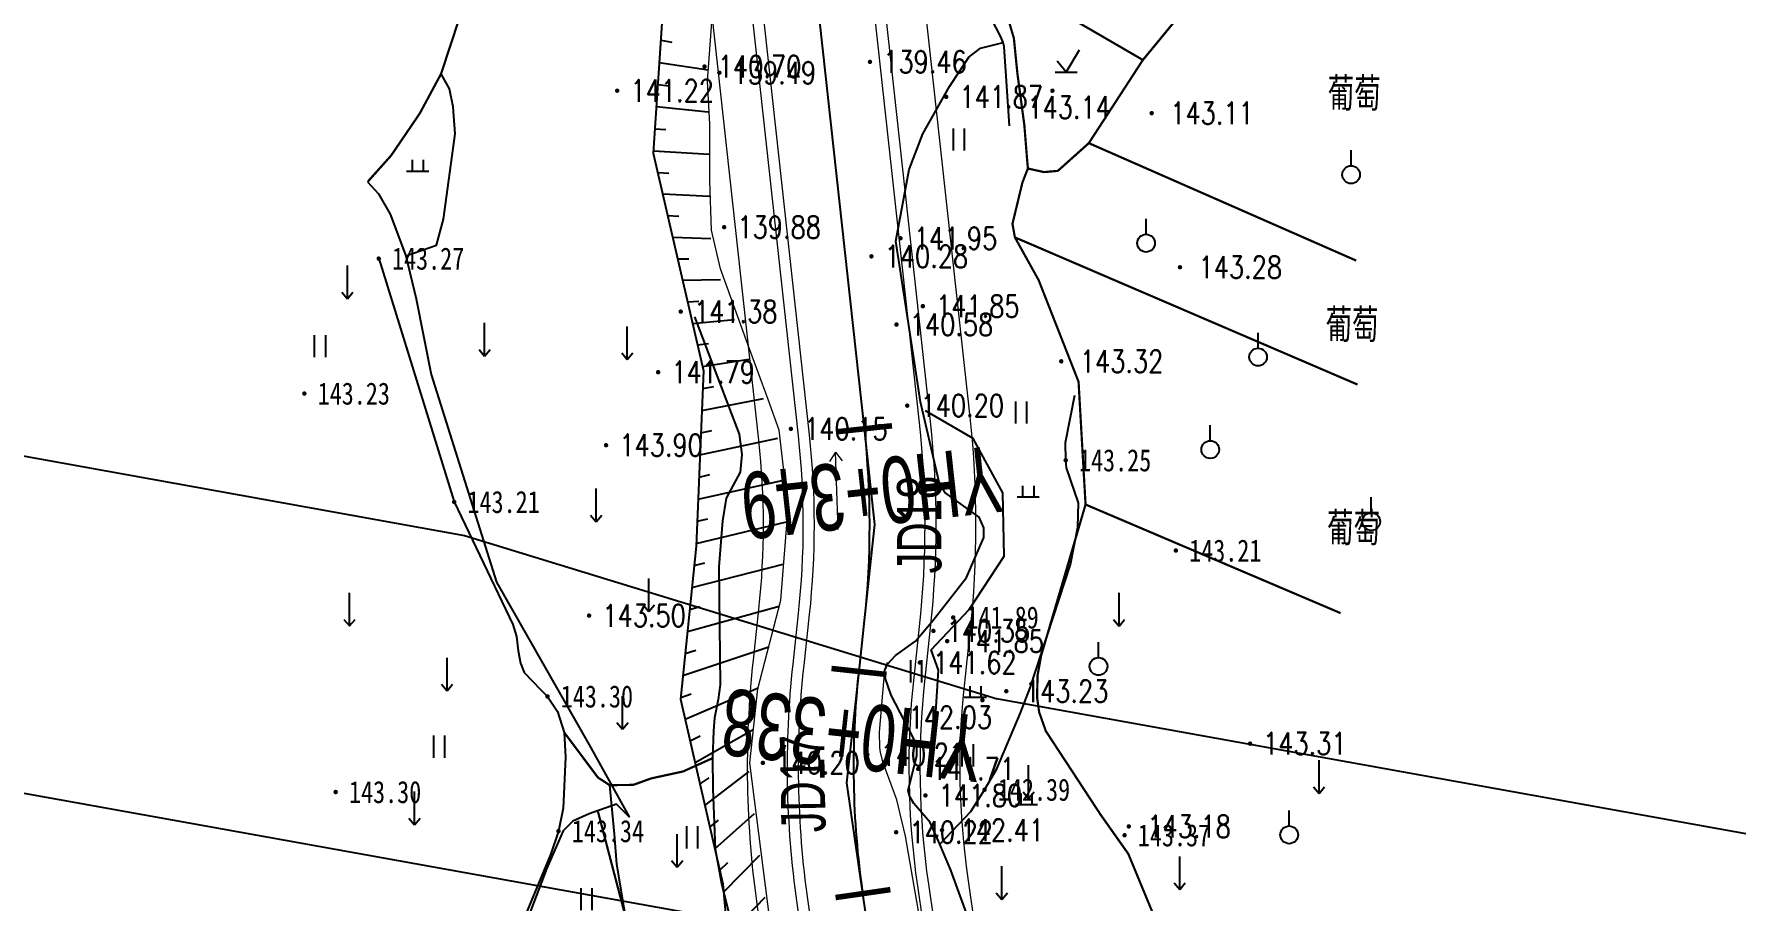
# Model space of a CAD drawing. Extents: x 529262 to 576451, y 2694391 to 2717535.
# Drawn here: x 562798.4 to 562875.3, y 2709415.8 to 2709454.9 of the extents above; entities that cross this region are included whole.
import ezdxf
from ezdxf.enums import TextEntityAlignment as Align
from ezdxf.xclip import XClip

# ---------------------------------------------------------------- set-up
doc = ezdxf.new("R2010")
doc.units = 0
doc.header["$XCLIPFRAME"] = 0
doc.linetypes.add('DASHED', pattern=[19.049999999999997, 12.7, -6.35])
for name, color, linetype in [('DMTZ', 8, 'Continuous'), ('GCD', 8, 'Continuous'), ('PP-COM', 7, 'Continuous'), ('RD-中线', 40, 'Continuous'), ('RD-红线', 7, 'Continuous'), ('ZBTZ', 8, 'Continuous'), ('ZJ', 7, 'Continuous'), ('交点标注', 3, 'Continuous'), ('桩号标注_YH', 2, 'Continuous'), ('道路中线_04护管挡墙', 7, 'Continuous')]:
    doc.layers.add(name, color=color, linetype=linetype)
doc.layers.add('SXSS', color=5, linetype='Continuous', lineweight=0)
doc.styles.add('EICAD', font='fsdb_e.shx', dxfattribs={"width": 0.707, "height": 2, "bigfont": 'tjhzf.shx'})
doc.styles.add('HZ', font='rs.shx', dxfattribs={"width": 0.8, "bigfont": 'hztxt.shx'})
doc.styles.add('JieTuHzTxt', font='smsim.shx', dxfattribs={"width": 0.7, "bigfont": 'smfs.shx'})
doc.styles.add('宋体', font='', dxfattribs={"width": 0.75})
doc.styles.get('宋体').set_extended_font_data('SimSun')
doc.linetypes.add('10421', pattern='A,2,[150,AAA.SHX,S=0.5,R=0,X=0,Y=0.5],1e-11', length=2.00000000001)
doc.linetypes.add('1161', pattern='A,0,[149,AAA.SHX,S=0.15,R=0,X=0,Y=0],-1.6', length=1.6)

# ---------------------------------------------------------------- blocks, each defined once
blk = doc.blocks.new('A$C19FD0107')
at = {"layer": 'RD-中线', "color": 8, "linetype": 'Continuous'}
blk.add_lwpolyline([(-10183.29707039148, 15387.40277404711), (-7663.233073122799, 14933.29449511738, 0.03886549233043143), (-7616.900232471526, 14928.6179985851), (-7590.577660687268, 14928.01510356227), (-7346.347933314741, 14934.22301983228, -0.001454972156987704), (-7345.649724975228, 14934.23873422155), (-7293.505515947938, 14935.26052602055, -0.001453271383265231), (-7292.808044269681, 14935.27216542745), (-7218.979968592525, 14936.28957406897), (-7119.646154440939, 14938.66319825174)], format="xyb", dxfattribs=at)
at = {"layer": 'RD-红线', "color": 8}
blk.add_lwpolyline([(-8224.7176913023, 15049.69853941817), (-8180.148009561002, 15041.66721102223), (-8156.076251462102, 15034.28122653021)], dxfattribs=at)
at = {"layer": 'RD-红线', "color": 8, "linetype": 'Continuous', "flags": 128}
blk.add_lwpolyline([(-8156.198327764869, 15034.3186834408), (-7985.404231697321, 15003.54207880609)], dxfattribs=at)
blk = doc.blocks.new('gc125')
at = {"color": 8}
blk.add_line((0, 0.8), (0, 2.2), dxfattribs=at)
blk.add_circle((0, 0), 0.8, dxfattribs=at)
blk = doc.blocks.new('gc121')
at = {"color": 8}
for p, q in [((-0.5, -1), (-0.5, 1)), ((0.5, -1), (0.5, 1))]:
    blk.add_line(p, q, dxfattribs=at)
blk = doc.blocks.new('gc123')
at = {"color": 8}
for p, q in [((0, 0), (1.199999999999999, 2)), ((-1, 0), (1, 0)), ((0, 0), (-0.8, 1))]:
    blk.add_line(p, q, dxfattribs=at)
blk = doc.blocks.new('gc120')
at = {"color": 8}
for p, q in [((0, 0), (0, 3)), ((-0.5, 0.6), (0, 0)), ((0, 0), (0.5, 0.6))]:
    blk.add_line(p, q, dxfattribs=at)
blk = doc.blocks.new('GC200')
at = {"linetype": 'Continuous', "const_width": 0.2, "flags": 128}
blk.add_lwpolyline([(-0.1, 0, 1), (0.1, 0, 1)], format="xyb", close=True, dxfattribs=at)
blk = doc.blocks.new('gc119')
at = {"color": 8}
for p, q in [((-1, 0), (1, 0)), ((-0.5, 1), (-0.5, 0)), ((0.5, 1), (0.5, 0))]:
    blk.add_line(p, q, dxfattribs=at)
blk = doc.blocks.new('gc086')
at = {"color": 8}
for p, q in [((0, 0), (7, 0)), ((7, 0), (6.180847955711008, 0.573576436351046)), ((7, 0), (6.180847955711008, -0.5735764363510459))]:
    blk.add_line(p, q, dxfattribs=at)

msp = doc.modelspace()

# ---------------------------------------------------------------- linework, layer by layer
at = {"layer": 'DMTZ', "linetype": 'Continuous'}
for p, q in [((562826.7156236636, 2709454.630924416), (562827.2082106061, 2709454.545145024)), ((562826.6488873634, 2709453.633153768), (562828.8507964644, 2709453.29667772)), ((562826.582151063, 2709452.63538312), (562827.077964907, 2709452.570818175)), ((562826.5154147628, 2709451.637612472), (562828.8565016296, 2709451.394520531)), ((562826.4486784625, 2709450.639841824), (562826.9470757627, 2709450.599840184)), ((562826.3819421622, 2709449.642071176), (562828.9030055576, 2709449.489915008)), ((562826.5755432304, 2709448.665265262), (562827.0747853831, 2709448.637746668)), ((562826.8010832847, 2709447.691031366), (562828.9163674783, 2709447.584245979)), ((562827.0266233389, 2709446.716797471), (562827.5261340849, 2709446.694683794)), ((562827.2521633932, 2709445.742563575), (562828.9772088162, 2709445.679334985)), ((562827.4777034475, 2709444.768329679), (562827.977677724, 2709444.763257907)), ((562827.7032435017, 2709443.794095783), (562829.4077395898, 2709443.823169886)), ((562827.928783556, 2709442.819861887), (562828.427944305, 2709442.848819557)), ((562828.1543236102, 2709441.845627991), (562830.0435586909, 2709442.026966105)), ((562828.3798636645, 2709440.871394095), (562828.8756744023, 2709440.935982888)), ((562828.6054037188, 2709439.897160199), (562830.6887191592, 2709440.233610004)), ((562828.571582801, 2709437.903905003), (562831.3551613512, 2709438.448045004)), ((562828.6148612333, 2709438.902968053), (562829.1067886793, 2709438.992452062)), ((562828.5283043688, 2709436.904841953), (562829.0180554346, 2709437.005558852)), ((562828.4850259367, 2709435.905778904), (562832.0055483856, 2709436.656615896)), ((562828.3984690723, 2709433.907652804), (562832.2518123691, 2709434.7701179)), ((562828.4417475045, 2709434.906715854), (562828.9301880642, 2709435.01360748)), ((562828.3551906401, 2709432.908589755), (562828.842635185, 2709433.019935234)), ((562828.311912208, 2709431.909526705), (562832.3985573581, 2709432.875261918)), ((562828.1180812232, 2709429.919129584), (562832.2484388587, 2709430.975300865)), ((562828.2184690379, 2709430.914077967), (562828.7039563032, 2709431.033669419)), ((562827.917305594, 2709427.929232815), (562832.0692543731, 2709429.080210645)), ((562828.0176934085, 2709428.9241812), (562828.5010142291, 2709429.052247528)), ((562827.7165299646, 2709425.939336048), (562831.5917808393, 2709427.235107237)), ((562827.8169177793, 2709426.934284431), (562828.2951934657, 2709427.08006635)), ((562827.818116113, 2709423.968242014), (562831.1143073054, 2709425.390003828)), ((562827.61614215, 2709424.944387664), (562828.085662672, 2709425.116290193)), ((562828.0409979474, 2709422.993396545), (562828.4895378816, 2709423.21433076)), ((562828.2638797818, 2709422.018551076), (562830.8882049107, 2709423.499005535)), ((562828.7096434508, 2709420.068860139), (562830.7085071153, 2709421.604461672)), ((562828.4867616163, 2709421.043705608), (562828.9048406932, 2709421.317949815)), ((562828.9325252853, 2709419.09401467), (562829.3181664053, 2709419.412261314)), ((562829.1554071199, 2709418.119169201), (562830.9497986223, 2709419.713915198)), ((562829.5518862716, 2709416.161701123), (562831.1910901294, 2709417.823368723)), ((562829.3782889544, 2709417.144323733), (562829.7389986927, 2709417.490572898)), ((562829.7281592122, 2709414.169484305), (562831.4323816365, 2709415.932822248))]:
    msp.add_line(p, q, dxfattribs=at)
at = {"layer": 'DMTZ', "linetype": 'Continuous', "flags": 128}
msp.add_lwpolyline([(562827.2552261673, 2709461.609838478), (562826.9046494417, 2709457.457038125), (562826.3746494417, 2709449.533038124), (562828.6496494417, 2709439.706038124), (562828.3066494417, 2709431.788038125), (562827.6096494417, 2709424.880038125), (562828.5136632657, 2709420.926042582), (562829.5196494417, 2709416.526038125), (562829.8906494417, 2709412.333038125), (562829.9979580118, 2709410.138145599), (562830.3974719362, 2709408.006735291), (562831.8286961424, 2709404.600268893), (562832.5266494417, 2709402.619038125), (562833.8452835508, 2709401.338865647), (562836.2636494417, 2709398.991038125), (562840.0996494417, 2709395.402038124), (562844.2596494417, 2709391.600038125), (562847.8801269663, 2709390.078781757), (562850.3106494417, 2709389.311038124), (562850.7636494417, 2709389.051038125)], dxfattribs=at)
at = {"layer": 'DMTZ', "linetype": '10421'}
for points in [[(562842.1766494417, 2709454.525038125), (562842.080852251, 2709454.794499897), (562841.0276494417, 2709456.839038125), (562840.080826996, 2709459.453858522), (562840.0186494417, 2709459.771038125)], [(562842.4716494418, 2709450.765038125), (562842.2232292434, 2709454.344225429), (562842.1766494417, 2709454.525038125)]]:
    msp.add_lwpolyline(points, dxfattribs=at)
at = {"layer": 'DMTZ', "linetype": '10421', "flags": 128}
for points, elevation in [([(562837.9316494417, 2709448.791038125), (562838.5510443079, 2709450.411683789), (562839.7603546905, 2709452.548897326), (562840.6321838696, 2709453.870598587), (562841.1623498678, 2709454.278178797), (562842.1766494417, 2709454.525038125)], 141.792), ([(562838.2196494417, 2709427.489038125), (562839.0241368962, 2709428.447438003), (562840.5216494417, 2709430.372038125)], 141.223)]:
    msp.add_lwpolyline(points, dxfattribs=dict(at, elevation=elevation))
for points in [[(562840.5216494417, 2709430.372038125), (562841.3041575857, 2709432.175055398), (562841.3056494417, 2709432.615038124), (562841.0989742981, 2709433.088045725), (562839.5498472273, 2709434.206199423), (562839.3246494418, 2709434.544038124), (562838.4506494417, 2709438.297038124), (562837.8446494417, 2709442.248038125), (562837.3306494417, 2709445.552038125), (562837.9316494417, 2709448.791038125)], [(562813.4716494418, 2709448.239038125), (562813.9632504457, 2709447.698213228), (562814.4952314969, 2709446.777886101), (562815.202648317, 2709444.892703875), (562815.6670020386, 2709442.950446791), (562816.3496494417, 2709439.544038124), (562819.2886494417, 2709430.154038125), (562823.4816494418, 2709422.812038125), (562825.2886494417, 2709419.565038125), (562824.7216494418, 2709420.135038124), (562823.4737406585, 2709419.690908334), (562822.7466494417, 2709419.360038124), (562822.3056753003, 2709418.926068598), (562821.5752823139, 2709417.237210906), (562819.7128672902, 2709412.384309324), (562819.1746494417, 2709410.193038125), (562819.259953868, 2709409.669759331), (562819.6756294991, 2709408.003335979), (562820.3426494417, 2709406.418038125), (562820.6737249098, 2709405.883234652), (562821.381461886, 2709405.200298145), (562821.9996494417, 2709404.344038125), (562822.3088427142, 2709402.761240676), (562822.2656494417, 2709401.276038125)], [(562813.9736494416, 2709444.772038125), (562817.3826494417, 2709433.780038124), (562820.0255776026, 2709428.238842827), (562820.1916494417, 2709427.707038125), (562820.2798118367, 2709427.049795553), (562820.3769908324, 2709426.495443247), (562820.5496494416, 2709426.077038124), (562821.2746142349, 2709425.304073023), (562821.5976494417, 2709424.997038125), (562822.0475997839, 2709424.315299837), (562822.3516494416, 2709423.371038124), (562822.4144576052, 2709422.254401197), (562822.3063048208, 2709419.944892114), (562822.0946494417, 2709418.914038124), (562821.7498361877, 2709417.879833348), (562819.9665386193, 2709413.607113711), (562819.4066494417, 2709412.895038124), (562817.5746494416, 2709411.484038124), (562817.0294731619, 2709410.794506973), (562816.6617211801, 2709409.842294683), (562816.4926494417, 2709409.042038125), (562816.4808243695, 2709408.158239902), (562816.5406843547, 2709406.739213269), (562816.6696494417, 2709406.112038124), (562817.6206494417, 2709403.418038124), (562817.9267876727, 2709402.602444648), (562818.6137549754, 2709401.313346162), (562819.1266494417, 2709400.731038124), (562819.4763760563, 2709400.618039), (562819.8296588946, 2709400.585335077), (562821.5406494417, 2709400.687038125), (562821.9062329988, 2709400.399024256), (562822.2849994132, 2709399.975597213), (562825.9776494417, 2709394.686038124)], [(562828.2316494416, 2709442.141038124), (562830.2480844915, 2709436.835931216), (562830.3796494417, 2709435.917038125), (562830.2986629369, 2709435.130866101), (562829.675138918, 2709433.949037559), (562829.5066494417, 2709432.926038125), (562829.3386256546, 2709430.855510919), (562829.399607405, 2709425.523938784), (562829.3086494417, 2709424.855038125), (562829.1477711468, 2709424.028415506), (562829.088659005, 2709423.44512494), (562829.0446494417, 2709422.202038124)], [(562844.6626494416, 2709404.444038124), (562844.4819094663, 2709404.443809899), (562843.7095498298, 2709404.366535285), (562843.5486009286, 2709404.373595446), (562843.4066494417, 2709404.417038125), (562843.2483580692, 2709404.483230653), (562842.5924912966, 2709404.950958107), (562840.5452700449, 2709406.753720749), (562840.2646494417, 2709407.322038124), (562840.4594550171, 2709408.025824445), (562840.7558611148, 2709408.593088116), (562841.5985261577, 2709409.693253331), (562841.9536494417, 2709410.692038124), (562841.8937698468, 2709411.396454189), (562841.7153116559, 2709411.947267283), (562839.821520228, 2709417.156322066), (562839.3256494417, 2709418.318038125), (562840.7262237566, 2709419.796588555), (562841.3416494416, 2709420.785038124), (562841.8944526602, 2709421.721605575), (562842.9696494417, 2709424.253038124), (562843.4026657961, 2709425.381161362), (562845.2240383471, 2709430.956570204), (562845.5503012789, 2709432.646034244), (562845.5776494417, 2709433.735038124), (562845.0428651597, 2709435.322182277), (562845.0046494417, 2709435.663038124), (562844.9984091222, 2709436.461717112), (562845.4166494417, 2709438.603038124)], [(562839.0366494417, 2709422.630038125), (562839.2656494417, 2709426.186038124), (562838.9246494417, 2709427.099038125), (562840.6516494417, 2709428.928038124), (562842.2216494418, 2709431.326038125), (562842.1706494417, 2709434.197038125), (562840.8206494417, 2709436.651038125), (562838.6736494417, 2709437.894038124)], [(562839.3256494417, 2709418.318038125), (562838.8766494417, 2709419.305038125), (562838.1394479539, 2709420.158322637), (562837.9508101164, 2709420.494561279), (562837.8886494417, 2709420.748038125), (562838.2787450257, 2709422.323500265), (562838.2756494418, 2709422.713038125), (562838.1255226257, 2709423.113753991), (562837.1266494417, 2709425.053038124), (562836.8575623811, 2709425.840413394), (562836.8416737859, 2709426.180665939), (562836.9556494417, 2709426.448038124), (562837.3227033734, 2709426.84405643), (562838.2196494417, 2709427.489038125)], [(562829.0446494417, 2709422.202038124), (562829.0693532656, 2709420.825951275), (562829.1769858111, 2709418.119966484), (562829.4586494417, 2709416.552038124), (562829.9363557332, 2709414.601518954), (562830.5221528327, 2709411.491428513), (562830.5056494416, 2709410.766038124), (562829.564815762, 2709407.98174318), (562829.3225957943, 2709406.937105968), (562829.3706494417, 2709406.436038124), (562829.9062062647, 2709405.620186868), (562833.5266494417, 2709402.242038124), (562838.1260779992, 2709398.51580938), (562838.7976494416, 2709397.798038125), (562839.5770486016, 2709396.960524925), (562843.227524128, 2709392.042744703), (562843.50004801, 2709391.623788243), (562843.6201175161, 2709391.532711069), (562843.8066494417, 2709391.484038124), (562845.1468235181, 2709391.519167832), (562846.4413322795, 2709391.449566989), (562846.5935184072, 2709391.439431476), (562846.8026494416, 2709391.359038124), (562846.9553933156, 2709391.209696829), (562847.533598179, 2709390.544858298), (562849.0640677841, 2709388.110202108), (562849.5966494416, 2709387.152038124)], [(562824.4016494417, 2709420.990038124), (562824.6046494417, 2709418.768038124), (562824.7107838608, 2709417.413219888), (562825.3724139048, 2709413.477656727), (562825.4456494417, 2709412.701038125), (562825.5120899134, 2709411.753209643), (562825.3805182509, 2709409.740559698), (562825.1586494417, 2709408.759038124), (562824.7585320348, 2709408.113296663), (562824.2102083917, 2709407.415041984), (562823.2754610684, 2709406.529245612), (562822.4056494416, 2709405.886038125), (562822.1252373068, 2709405.395656944), (562821.9581268264, 2709404.686324423), (562821.555884633, 2709401.624186829), (562821.5406494417, 2709400.687038125)]]:
    msp.add_lwpolyline(points, dxfattribs=at)
at = {"layer": 'SXSS', "linetype": 'Continuous', "elevation": 142.539, "flags": 128}
msp.add_lwpolyline([(562831.655262065, 2709414.791039682), (562830.7360753621, 2709421.992972323), (562831.0987660226, 2709425.339577321), (562832.1361919543, 2709429.348507633), (562832.4657551112, 2709433.519593576), (562832.0671660264, 2709437.024473056), (562831.5705133526, 2709438.414499537), (562830.6262084659, 2709440.944528061), (562829.419720529, 2709444.305395743), (562829.0087843103, 2709446.058311934), (562828.9375398317, 2709448.288939912), (562828.9375398317, 2709450.846123611), (562828.831168059, 2709452.781759288), (562829.366479818, 2709460.186324812)], dxfattribs=at)
at = {"layer": 'SXSS', "linetype": 'Continuous', "flags": 128}
msp.add_lwpolyline([(562851.7469146858, 2709396.98926576), (562851.5606494417, 2709397.242038124), (562850.836147702, 2709397.552292798), (562848.2634689313, 2709398.527862423), (562847.0006494416, 2709398.839038124), (562843.9166494417, 2709400.491038125), (562843.1638517673, 2709400.962175284), (562841.3296845915, 2709403.146033222), (562840.4316494417, 2709404.403038125), (562840.1029532008, 2709405.224532957), (562837.7756494416, 2709418.678038124), (562837.3724876058, 2709420.319369195), (562836.7586494416, 2709422.004038124), (562836.6422917042, 2709422.469745241), (562836.6142475775, 2709422.692405117), (562836.598193331, 2709423.38272305), (562836.834473753, 2709426.201163366), (562836.9497872066, 2709426.551547059)], dxfattribs=at)
at = {"layer": 'ZBTZ', "linetype": 'Continuous', "const_width": 0.1, "elevation": 143.151, "flags": 128}
msp.add_lwpolyline([(562841.0576494418, 2709463.484038125), (562840.898443734, 2709462.37479081), (562840.9436974013, 2709460.768379168), (562841.3509877053, 2709458.822589499), (562841.8406494417, 2709457.605038125), (562842.2108256296, 2709456.265907769), (562842.6633696008, 2709454.727373782), (562842.8217629101, 2709453.143590301), (562843.1385422302, 2709450.790541536), (562843.2516818723, 2709449.365134696), (562843.2976494418, 2709448.840038124)], dxfattribs=at)
at = {"layer": 'ZBTZ', "linetype": 'Continuous', "const_width": 0.1}
for points in [[(562841.0576494418, 2709463.484038125), (562851.7916494417, 2709457.752038124), (562848.4916494417, 2709453.743038124), (562841.8406494417, 2709457.605038125)], [(562843.2976494418, 2709448.840038124), (562844.0267927869, 2709448.678993063), (562844.6496494417, 2709448.734038125), (562846.0496494417, 2709449.987038125)], [(562843.2976494418, 2709448.840038124), (562843.0526494418, 2709448.218038124), (562842.6006494417, 2709446.344038125), (562842.7096494418, 2709445.731038125), (562843.7826494417, 2709443.800038124), (562845.5856494417, 2709439.209038124), (562845.9016494417, 2709433.664038124), (562843.8936494417, 2709426.830038125), (562843.7335252302, 2709425.943804692), (562843.7126494417, 2709424.942038124), (562843.8072426185, 2709424.281922624), (562844.1066494418, 2709423.434038125), (562846.5766494417, 2709419.663038125), (562847.8346494418, 2709417.883038125), (562850.1886494417, 2709412.189038124), (562854.7736494417, 2709411.729038124), (562857.9486494417, 2709411.071038125), (562861.5176494417, 2709409.888038124), (562862.982126244, 2709413.628522478)]]:
    msp.add_lwpolyline(points, dxfattribs=at)
at = {"layer": 'ZBTZ', "linetype": 'Continuous', "const_width": 0.1, "flags": 128}
for points in [[(562817.9206494417, 2709456.551038125), (562816.7876494417, 2709453.110038124), (562815.8247812913, 2709451.323972013), (562814.5317323402, 2709449.423531553), (562813.4716494418, 2709448.239038125)], [(562846.0496494417, 2709449.987038125), (562848.4916494417, 2709453.743038124)], [(562846.0496494417, 2709449.987038125), (562858.1292668334, 2709444.68058436)], [(562842.7096494418, 2709445.731038125), (562858.1868508669, 2709439.082295908)], [(562845.9016494417, 2709433.664038124), (562857.4209323168, 2709428.759656669)], [(562829.0446494417, 2709422.202038124), (562827.7168134837, 2709421.606170297), (562826.2846494417, 2709421.295038125), (562825.4691295626, 2709421.000482986), (562824.4016494417, 2709420.990038124), (562823.8762069066, 2709421.335243464), (562822.3516494416, 2709423.371038124)], [(562823.8786494418, 2709419.790038125), (562825.9421264417, 2709411.919622125), (562825.9746494417, 2709411.035038125), (562825.6713684417, 2709409.677037125), (562824.7954554417, 2709408.451759125), (562823.7767874417, 2709407.396676125), (562817.5466494417, 2709403.048038125)]]:
    msp.add_lwpolyline(points, dxfattribs=at)
at = {"layer": 'ZBTZ', "linetype": '1161', "elevation": 166.738, "flags": 128}
msp.add_lwpolyline([(562815.202648317, 2709444.892703875), (562816.5866494417, 2709445.384038125), (562816.900166337, 2709446.546901257), (562817.4227958117, 2709450.4013105), (562817.3346494418, 2709451.631038125), (562817.1704931024, 2709452.436581603), (562816.7876494417, 2709453.110038124)], dxfattribs=at)
at = {"layer": '交点标注', "linetype": 'DASHED'}
for p, q in [((562836.3892020318, 2709432.75549821), (562835.9155101756, 2709437.085964576)), ((562835.9196054479, 2709428.424585837), (562836.3892020318, 2709432.75549821)), ((562835.1250375125, 2709421.096585121), (562835.6701912595, 2709426.124332744)), ((562835.848356273, 2709416.091362975), (562835.1250375125, 2709421.096585121))]:
    msp.add_line(p, q, dxfattribs=at)
at = {"layer": '桩号标注_YH', "const_width": 0.25}
for points in [[(562834.6729220218, 2709436.950042985), (562837.1580983298, 2709437.221886172)], [(562834.4274751283, 2709426.259079236), (562836.9129073909, 2709425.989586252)], [(562834.6112077986, 2709415.912579161), (562837.0855047477, 2709416.270146787)]]:
    msp.add_lwpolyline(points, dxfattribs=at)
at = {"layer": '道路中线_04护管挡墙', "color": 1}
msp.add_lwpolyline([(562824.2488919216, 2709296.490869581), (562828.1063561297, 2709318.301887248, -0.1688634776074018), (562837.7177871435, 2709335.500206846), (562839.5116995798, 2709337.09468071, 0.1841371651361609), (562849.3806660017, 2709356.051421958), (562850.7992804531, 2709368.247132336, -0.0644445418241421), (562852.3529166358, 2709374.474039824), (562852.5888730024, 2709375.076622384, 0.1761513673817616), (562852.9873365472, 2709391.338943242, 0.1864982436872944), (562849.4712375335, 2709395.573310388), (562846.1612755124, 2709397.420633061, -0.111006300060377), (562837.9911977577, 2709404.73446989, -0.1195684757983353), (562837.2071440322, 2709406.688821584), (562835.8483562731, 2709416.091362974, -0.06296458713297823), (562835.6701912596, 2709426.124332744), (562835.9196054483, 2709428.424585839, 0.05429319561608228), (562835.9155101759, 2709437.085964578), (562833.1510153611, 2709462.358832713, 0.02430381474272014)], format="xyb", dxfattribs=at)
at = {"layer": '道路中线_04护管挡墙', "color": 8, "lineweight": 0}
for points in [[(562826.7106872052, 2709296.055480122), (562830.5681514133, 2709317.866497789, -0.1688634776067192), (562839.3786298428, 2709333.631624087), (562841.1725422789, 2709335.226097951, 0.1841371651381796), (562851.8639225693, 2709355.762567636), (562853.2825370207, 2709367.958278014, -0.06444454182361876), (562854.6808095851, 2709373.562494753), (562854.9167659518, 2709374.165077313, 0.1761513673815197), (562855.3570790425, 2709392.135385648, 0.1864982436832394), (562850.6896036549, 2709397.756332146), (562847.3796416338, 2709399.603654819, -0.1110063000574484), (562840.0265716545, 2709406.186107964, -0.1195684758139596), (562839.6814409813, 2709407.04638921), (562838.3226532222, 2709416.448930601, -0.06296458713159439), (562838.1556235221, 2709425.854839759), (562838.4050377108, 2709428.155092855, 0.05429319561694611), (562838.4006864838, 2709437.357807765), (562835.636191669, 2709462.6306759, 0.02430381474386356)], [(562827.2030462619, 2709295.96840223), (562831.0605104701, 2709317.779419897, -0.1688634776076162), (562839.7107983826, 2709333.257907535), (562841.5047108188, 2709334.852381399, 0.1841371651366495), (562852.3605738828, 2709355.704796772), (562853.7791883342, 2709367.900507149, -0.06444454182447465), (562855.146388175, 2709373.380185739), (562855.3823445416, 2709373.982768299, 0.1761513673833997), (562855.8310275415, 2709392.294674129, 0.1864982436856897), (562850.9332768791, 2709398.192936497), (562847.6233148581, 2709400.040259171, -0.1110063000600357), (562840.4336464339, 2709406.476435579, -0.1195684757880763), (562840.1763003712, 2709407.117902735), (562838.8175126121, 2709416.520444126, -0.06296458713003311), (562838.6527099746, 2709425.800941163), (562838.9021241633, 2709428.101194258, 0.05429319561656035), (562838.8977217454, 2709437.412176402), (562836.1332269306, 2709462.685044538, 0.02430381474406204)], [(562828.9755388661, 2709295.654921819), (562832.8330030743, 2709317.465939486, -0.1688634776056449), (562840.906605126, 2709331.912527948), (562842.7005175621, 2709333.507001812, 0.1841371651370731), (562854.1485186116, 2709355.49682166), (562855.567133063, 2709367.692532037, -0.0644445418284012), (562856.8224710985, 2709372.723873288), (562857.0584274651, 2709373.326455848, 0.1761513673824594), (562857.5372421382, 2709392.868112661, 0.1864982436889583), (562851.8105004864, 2709399.764712162), (562848.5005384657, 2709401.612034836, -0.1099944619511447), (562841.9461466699, 2709407.455949845), (562840.5990064155, 2709416.777892817, -0.06296458712801915), (562840.4422212036, 2709425.606906214), (562840.6916353924, 2709427.907159309, 0.0542931956178653), (562840.6870486871, 2709437.607903497), (562837.9225538723, 2709462.880771632, 0.02430381474348551)], [(562819.5222449771, 2709297.326817343), (562823.3797091852, 2709319.13783501, -0.1688634776050501), (562834.5289691611, 2709339.087885744), (562836.3228815972, 2709340.682359608, 0.1841371651354907), (562844.612813392, 2709356.606022256), (562846.0314278433, 2709368.801732634, -0.06444454182125504), (562847.8833621731, 2709376.224206361), (562848.1193185397, 2709376.82678892, 0.176151367380793), (562848.4374309563, 2709389.809773822, 0.1864982437077712), (562847.1319745807, 2709391.381908613), (562843.8220125594, 2709393.229231286, -0.1110063000621005), (562834.0832798757, 2709401.947324786, -0.1195684758143157), (562832.4564938898, 2709406.002291741), (562831.0977061308, 2709415.404833131, -0.06296458713687461), (562830.8981613156, 2709426.641759274), (562831.1475755041, 2709428.942012369, 0.05429319561381337), (562831.1439716646, 2709436.564025659), (562828.3794768498, 2709461.836893794, 0.02430381474179221)], [(562821.2947375813, 2709297.013336933), (562825.1522017894, 2709318.8243546, -0.1688634776038732), (562835.7247759046, 2709337.742506157), (562837.5186883408, 2709339.336980022, 0.1841371651313319), (562846.4007581206, 2709356.398047144), (562847.819372572, 2709368.593757522, -0.06444454182388079), (562849.5594450966, 2709375.567893909), (562849.7954014633, 2709376.170476469, 0.1761513673796883), (562850.1436455529, 2709390.383212354, 0.1864982436909759), (562848.009198188, 2709392.953684278), (562844.6992361668, 2709394.801006952, -0.1110063000606453), (562835.5487490814, 2709402.9925042, -0.1195684758154538), (562834.2379876932, 2709406.259740432), (562832.8791999342, 2709415.662281822, -0.06296458713551237), (562832.6876725446, 2709426.447724325), (562832.9370867332, 2709428.74797742, 0.05429319561552669), (562832.9332986063, 2709436.759752754), (562830.1688037915, 2709462.032620889, 0.02430381474130426)], [(562821.787096638, 2709296.926259041), (562825.6445608462, 2709318.737276708, -0.1688634776045746), (562836.0569444444, 2709337.368789605), (562837.8508568807, 2709338.96326347, 0.1841371651337751), (562846.8974094341, 2709356.34027628), (562848.3160238855, 2709368.535986658, -0.0644445418245703), (562850.0250236865, 2709375.385584895), (562850.2609800531, 2709375.988167455, 0.17615136738206), (562850.617594052, 2709390.542500836, 0.1864982436912802), (562848.2528714122, 2709393.39028863), (562844.942909391, 2709395.237611304, -0.1110063000598438), (562835.9558238608, 2709403.282831815, -0.119568475810115), (562834.732847083, 2709406.331253957), (562833.374059324, 2709415.733795348, -0.06296458713419921), (562833.184758997, 2709426.393825728), (562833.4341731857, 2709428.694078824, 0.05429319561510328), (562833.4303338679, 2709436.814121391), (562830.6658390531, 2709462.086989526, 0.02430381474155266)]]:
    msp.add_lwpolyline(points, format="xyb", dxfattribs=at)

# ---------------------------------------------------------------- block references
at = {"layer": 'GCD', "linetype": 'Continuous'}
ref = msp.add_blockref('GC200', (562828.6909258316, 2709453.4471933, 140.702), dxfattribs=dict(at, xscale=0.5, yscale=0.5, zscale=0.5))
ref.add_attrib('height', '140.70', dxfattribs={"linetype": 'Continuous', "height": 1, "style": 'HZ', "width": 0.8}).set_placement((562829.2909258315, 2709453.4471933, 140.702), align=Align.MIDDLE_LEFT)
ref = msp.add_blockref('GC200', (562836.1639258316, 2709453.6571933, 139.455), dxfattribs=dict(at, xscale=0.5, yscale=0.5, zscale=0.5))
ref.add_attrib('height', '139.46', dxfattribs={"linetype": 'Continuous', "height": 1, "style": 'HZ', "width": 0.8}).set_placement((562836.7639258315, 2709453.6571933, 139.455), align=Align.MIDDLE_LEFT)
ref = msp.add_blockref('GC200', (562829.3606809899, 2709453.165906234, 139.494), dxfattribs=dict(at, xscale=0.5, yscale=0.5, zscale=0.5))
ref.add_attrib('height', '139.49', dxfattribs={"linetype": 'Continuous', "height": 1, "style": 'HZ', "width": 0.8}).set_placement((562829.9606809899, 2709453.165906234, 139.494), align=Align.MIDDLE_LEFT)
ref = msp.add_blockref('GC200', (562824.7449258316, 2709452.3551933, 141.218), dxfattribs=dict(at, xscale=0.5, yscale=0.5, zscale=0.5))
ref.add_attrib('height', '141.22', dxfattribs={"linetype": 'Continuous', "height": 1, "style": 'HZ', "width": 0.8}).set_placement((562825.3449258315, 2709452.3551933, 141.218), align=Align.MIDDLE_LEFT)
ref = msp.add_blockref('GC200', (562839.6089258315, 2709452.0771933, 141.866), dxfattribs=dict(at, xscale=0.5, yscale=0.5, zscale=0.5))
ref.add_attrib('height', '141.87', dxfattribs={"linetype": 'Continuous', "height": 1, "style": 'HZ', "width": 0.8}).set_placement((562840.2089258315, 2709452.0771933, 141.866), align=Align.MIDDLE_LEFT)
at = {"layer": 'GCD', "linetype": 'Continuous', "xscale": 0.5, "yscale": 0.5, "zscale": 0.5}
for p in [(562844.4046494417, 2709452.355038125, 143.142), (562848.8889736332, 2709451.341779847, 143.105), (562850.1676494417, 2709444.381038125, 143.279), (562842.3226494417, 2709425.233038125, 143.23), (562841.2416494417, 2709424.824038125, 142.026), (562853.3340781416, 2709422.864292146, 143.307), (562847.8555485609, 2709419.126487263, 143.183)]:
    msp.add_blockref('GC200', p, dxfattribs=at)
at = {"layer": 'GCD', "linetype": 'Continuous'}
ref = msp.add_blockref('GC200', (562829.5771459546, 2709446.191093347, 139.875), dxfattribs=dict(at, xscale=0.5, yscale=0.5, zscale=0.5))
ref.add_attrib('height', '139.88', dxfattribs={"linetype": 'Continuous', "height": 1, "style": 'HZ', "width": 0.8}).set_placement((562830.1771459546, 2709446.191093347, 139.875), align=Align.MIDDLE_LEFT)
ref = msp.add_blockref('GC200', (562837.5439258316, 2709445.6881933, 141.951), dxfattribs=dict(at, xscale=0.5, yscale=0.5, zscale=0.5))
ref.add_attrib('height', '141.95', dxfattribs={"linetype": 'Continuous', "height": 1, "style": 'HZ', "width": 0.8}).set_placement((562838.1439258315, 2709445.6881933, 141.951), align=Align.MIDDLE_LEFT)
ref = msp.add_blockref('GC200', (562836.2289258315, 2709444.8731933, 140.275), dxfattribs=dict(at, xscale=0.5, yscale=0.5, zscale=0.5))
ref.add_attrib('height', '140.28', dxfattribs={"linetype": 'Continuous', "height": 1, "style": 'HZ', "width": 0.8}).set_placement((562836.8289258315, 2709444.8731933, 140.275), align=Align.MIDDLE_LEFT)
ref = msp.add_blockref('GC200', (562813.9736494416, 2709444.772038125, 143.272), dxfattribs=dict(at, xscale=0.5, yscale=0.5, zscale=0.5))
ref.add_attrib('height', '143.27', dxfattribs={"linetype": 'Continuous', "height": 1, "style": '宋体', "width": 0.8}).set_placement((562814.5736494416, 2709444.772038125, 143.272), align=Align.MIDDLE_LEFT)
ref = msp.add_blockref('GC200', (562838.5509258315, 2709442.6211933, 141.85), dxfattribs=dict(at, xscale=0.5, yscale=0.5, zscale=0.5))
ref.add_attrib('height', '141.85', dxfattribs={"linetype": 'Continuous', "height": 1, "style": 'HZ', "width": 0.8}).set_placement((562839.1509258315, 2709442.6211933, 141.85), align=Align.MIDDLE_LEFT)
ref = msp.add_blockref('GC200', (562827.6159258315, 2709442.3771933, 141.383), dxfattribs=dict(at, xscale=0.5, yscale=0.5, zscale=0.5))
ref.add_attrib('height', '141.38', dxfattribs={"linetype": 'Continuous', "height": 1, "style": 'HZ', "width": 0.8}).set_placement((562828.2159258315, 2709442.3771933, 141.383), align=Align.MIDDLE_LEFT)
ref = msp.add_blockref('GC200', (562837.3609258315, 2709441.7921933, 140.583), dxfattribs=dict(at, xscale=0.5, yscale=0.5, zscale=0.5))
ref.add_attrib('height', '140.58', dxfattribs={"linetype": 'Continuous', "height": 1, "style": 'HZ', "width": 0.8}).set_placement((562837.9609258315, 2709441.7921933, 140.583), align=Align.MIDDLE_LEFT)
ref = msp.add_blockref('GC200', (562826.5969258315, 2709439.6391933, 141.789), dxfattribs=dict(at, xscale=0.5, yscale=0.5, zscale=0.5))
ref.add_attrib('height', '141.79', dxfattribs={"linetype": 'Continuous', "height": 1, "style": 'HZ', "width": 0.8}).set_placement((562827.1969258315, 2709439.6391933, 141.789), align=Align.MIDDLE_LEFT)
at = {"layer": 'GCD', "linetype": 'Continuous', "xscale": 0.5, "yscale": 0.5}
for p in [(562844.8046494417, 2709440.132038124, 143.319), (562839.4176494417, 2709418.957038125, 142.406)]:
    msp.add_blockref('GC200', p, dxfattribs=at)
at = {"layer": 'GCD', "linetype": 'Continuous'}
ref = msp.add_blockref('GC200', (562810.6156494417, 2709438.677038124, 143.23), dxfattribs=dict(at, xscale=0.5, yscale=0.5, zscale=0.5))
ref.add_attrib('height', '143.23', dxfattribs={"linetype": 'Continuous', "height": 1, "style": '宋体', "width": 0.8}).set_placement((562811.2156494417, 2709438.677038124, 143.23), align=Align.MIDDLE_LEFT)
ref = msp.add_blockref('GC200', (562837.8471316644, 2709438.130138265, 140.2), dxfattribs=dict(at, xscale=0.5, yscale=0.5, zscale=0.5))
ref.add_attrib('height', '140.20', dxfattribs={"linetype": 'Continuous', "height": 1, "style": 'HZ', "width": 0.8}).set_placement((562838.4471316644, 2709438.130138265, 140.2), align=Align.MIDDLE_LEFT)
ref = msp.add_blockref('GC200', (562824.2429258316, 2709436.3421933, 143.899), dxfattribs=dict(at, xscale=0.5, yscale=0.5, zscale=0.5))
ref.add_attrib('height', '143.90', dxfattribs={"linetype": 'Continuous', "height": 1, "style": 'HZ', "width": 0.8}).set_placement((562824.8429258316, 2709436.3421933, 143.899), align=Align.MIDDLE_LEFT)
ref = msp.add_blockref('GC200', (562832.5903523877, 2709437.081727341, 140.15), dxfattribs=dict(at, xscale=0.5, yscale=0.5, zscale=0.5))
ref.add_attrib('height', '140.15', dxfattribs={"linetype": 'Continuous', "height": 1, "style": 'HZ', "width": 0.8}).set_placement((562833.1903523877, 2709437.081727341, 140.15), align=Align.MIDDLE_LEFT)
ref = msp.add_blockref('GC200', (562845.0046494417, 2709435.663038124, 143.247), dxfattribs=dict(at, xscale=0.5, yscale=0.5, zscale=0.5))
ref.add_attrib('height', '143.25', dxfattribs={"linetype": 'Continuous', "height": 1, "style": '宋体', "width": 0.8}).set_placement((562845.6046494417, 2709435.663038124, 143.247), align=Align.MIDDLE_LEFT)
ref = msp.add_blockref('GC200', (562817.3826494417, 2709433.780038124, 143.209), dxfattribs=dict(at, xscale=0.5, yscale=0.5, zscale=0.5))
ref.add_attrib('height', '143.21', dxfattribs={"linetype": 'Continuous', "height": 1, "style": '宋体', "width": 0.8}).set_placement((562817.9826494417, 2709433.780038124, 143.209), align=Align.MIDDLE_LEFT)
ref = msp.add_blockref('GC200', (562849.9816494416, 2709431.585038125, 143.21), dxfattribs=dict(at, xscale=0.5, yscale=0.5, zscale=0.5))
ref.add_attrib('height', '143.21', dxfattribs={"linetype": 'Continuous', "height": 1, "style": '宋体', "width": 0.8}).set_placement((562850.5816494416, 2709431.585038125, 143.21), align=Align.MIDDLE_LEFT)
ref = msp.add_blockref('GC200', (562823.4779258316, 2709428.6471933, 143.5), dxfattribs=dict(at, xscale=0.5, yscale=0.5, zscale=0.5))
ref.add_attrib('height', '143.50', dxfattribs={"linetype": 'Continuous', "height": 1, "style": 'HZ', "width": 0.8}).set_placement((562824.0779258315, 2709428.6471933, 143.5), align=Align.MIDDLE_LEFT)
ref = msp.add_blockref('GC200', (562839.0279258315, 2709427.9551933, 140.35), dxfattribs=dict(at, xscale=0.5, yscale=0.5, zscale=0.5))
ref.add_attrib('height', '140.35', dxfattribs={"linetype": 'Continuous', "height": 1, "style": 'HZ', "width": 0.8}).set_placement((562839.6279258315, 2709427.9551933, 140.35), align=Align.MIDDLE_LEFT)
ref = msp.add_blockref('GC200', (562839.9226494416, 2709428.564038124, 141.887), dxfattribs=dict(at, xscale=0.5, yscale=0.5, zscale=0.5))
ref.add_attrib('height', '141.89', dxfattribs={"linetype": 'Continuous', "height": 1, "style": '宋体', "width": 0.8}).set_placement((562840.5226494416, 2709428.564038124, 141.887), align=Align.MIDDLE_LEFT)
ref = msp.add_blockref('GC200', (562839.6519258316, 2709427.4941933, 141.847), dxfattribs=dict(at, xscale=0.5, yscale=0.5, zscale=0.5))
ref.add_attrib('height', '141.85', dxfattribs={"linetype": 'Continuous', "height": 1, "style": 'HZ', "width": 0.8}).set_placement((562840.2519258315, 2709427.4941933, 141.847), align=Align.MIDDLE_LEFT)
ref = msp.add_blockref('GC200', (562838.4159258315, 2709426.5241933, 141.616), dxfattribs=dict(at, xscale=0.5, yscale=0.5, zscale=0.5))
ref.add_attrib('height', '141.62', dxfattribs={"linetype": 'Continuous', "height": 1, "style": 'HZ', "width": 0.8}).set_placement((562839.0159258315, 2709426.5241933, 141.616), align=Align.MIDDLE_LEFT)
ref = msp.add_blockref('GC200', (562821.5976494417, 2709424.997038125, 143.295), dxfattribs=dict(at, xscale=0.5, yscale=0.5, zscale=0.5))
ref.add_attrib('height', '143.30', dxfattribs={"linetype": 'Continuous', "height": 1, "style": '宋体', "width": 0.8}).set_placement((562822.1976494417, 2709424.997038125, 143.295), align=Align.MIDDLE_LEFT)
ref = msp.add_blockref('GC200', (562831.326874992, 2709421.995699013, 140.2), dxfattribs=dict(at, xscale=0.5, yscale=0.5, zscale=0.5))
ref.add_attrib('height', '140.20', dxfattribs={"linetype": 'Continuous', "height": 1, "style": 'HZ', "width": 0.8}).set_placement((562831.926874992, 2709421.995699013, 140.2), align=Align.MIDDLE_LEFT)
ref = msp.add_blockref('GC200', (562836.0431981048, 2709422.368835373, 140.21), dxfattribs=dict(at, xscale=0.5, yscale=0.5, zscale=0.5))
ref.add_attrib('height', '140.21', dxfattribs={"linetype": 'Continuous', "height": 1, "style": 'HZ', "width": 0.8}).set_placement((562836.6431981048, 2709422.368835373, 140.21), align=Align.MIDDLE_LEFT)
ref = msp.add_blockref('GC200', (562838.3449258315, 2709421.7231933, 141.714), dxfattribs=dict(at, xscale=0.5, yscale=0.5, zscale=0.5))
ref.add_attrib('height', '141.71', dxfattribs={"linetype": 'Continuous', "height": 1, "style": 'HZ', "width": 0.8}).set_placement((562838.9449258315, 2709421.7231933, 141.714), align=Align.MIDDLE_LEFT)
ref = msp.add_blockref('GC200', (562812.0306494416, 2709420.679038125, 143.3), dxfattribs=dict(at, xscale=0.5, yscale=0.5, zscale=0.5))
ref.add_attrib('height', '143.30', dxfattribs={"linetype": 'Continuous', "height": 1, "style": '宋体', "width": 0.8}).set_placement((562812.6306494416, 2709420.679038125, 143.3), align=Align.MIDDLE_LEFT)
ref = msp.add_blockref('GC200', (562838.6679258315, 2709420.5231933, 141.801), dxfattribs=dict(at, xscale=0.5, yscale=0.5, zscale=0.5))
ref.add_attrib('height', '141.80', dxfattribs={"linetype": 'Continuous', "height": 1, "style": 'HZ', "width": 0.8}).set_placement((562839.2679258315, 2709420.5231933, 141.801), align=Align.MIDDLE_LEFT)
ref = msp.add_blockref('GC200', (562841.3416494416, 2709420.785038124, 142.394), dxfattribs=dict(at, xscale=0.5, yscale=0.5, zscale=0.5))
ref.add_attrib('height', '142.39', dxfattribs={"linetype": 'Continuous', "height": 1, "style": '宋体', "width": 0.8}).set_placement((562841.9416494416, 2709420.785038124, 142.394), align=Align.MIDDLE_LEFT)
ref = msp.add_blockref('GC200', (562822.0946494417, 2709418.914038124, 143.341), dxfattribs=dict(at, xscale=0.5, yscale=0.5, zscale=0.5))
ref.add_attrib('height', '143.34', dxfattribs={"linetype": 'Continuous', "height": 1, "style": '宋体', "width": 0.8}).set_placement((562822.6946494416, 2709418.914038124, 143.341), align=Align.MIDDLE_LEFT)
ref = msp.add_blockref('GC200', (562837.3459258316, 2709418.8621933, 140.221), dxfattribs=dict(at, xscale=0.5, yscale=0.5, zscale=0.5))
ref.add_attrib('height', '140.22', dxfattribs={"linetype": 'Continuous', "height": 1, "style": 'HZ', "width": 0.8}).set_placement((562837.9459258316, 2709418.8621933, 140.221), align=Align.MIDDLE_LEFT)
ref = msp.add_blockref('GC200', (562847.6646494417, 2709418.725038124, 143.37), dxfattribs=dict(at, xscale=0.5, yscale=0.5, zscale=0.5))
ref.add_attrib('height', '143.37', dxfattribs={"linetype": 'Continuous', "height": 1, "style": '宋体', "width": 0.8}).set_placement((562848.2646494417, 2709418.725038124, 143.37), align=Align.MIDDLE_LEFT)
at = {"layer": 'PP-COM'}
ref = msp.add_blockref('A$C19FD0107', (570997.9927985519, 2694390.602628201), dxfattribs=at)
XClip(ref).set_block_clipping_path([(-9366.438313488383, 14428.60439108219), (-3328.44807433628, 17452.748486375436)])
at = {"layer": 'SXSS', "linetype": 'Continuous', "xscale": 0.50000000004872, "yscale": 0.50000000004872, "zscale": 0.50000000004872, "rotation": 91.84949626803724}
msp.add_blockref('gc086', (562834.7250488835, 2709432.534806575), dxfattribs=at)
at = {"layer": 'ZBTZ', "linetype": 'Continuous', "xscale": 0.5, "yscale": 0.5}
for name, p in [('gc123', (562845.0240236175, 2709453.196389385)), ('gc121', (562840.1847103777, 2709450.154634309)), ('gc119', (562815.7353450842, 2709448.725280562)), ('gc125', (562857.8959988856, 2709448.562696094)), ('gc125', (562848.6370393506, 2709445.468572414)), ('gc120', (562812.5585646756, 2709442.956959388)), ('gc120', (562818.7573896766, 2709440.367582306)), ('gc120', (562825.2008651365, 2709440.211853342)), ('gc121', (562811.3290669977, 2709440.813471473)), ('gc125', (562853.6945270298, 2709440.325188468)), ('gc121', (562842.9971292218, 2709437.818167836)), ('gc125', (562851.5370092057, 2709436.145635294)), ('gc120', (562823.7971224693, 2709432.8849986)), ('gc119', (562843.3100585256, 2709434.004241659)), ('gc125', (562858.8061178166, 2709432.894337882)), ('gc120', (562826.1755245358, 2709428.83017606)), ('gc120', (562812.6537683894, 2709428.177909217)), ('gc120', (562847.41403521, 2709428.174723164)), ('gc120', (562817.059419412, 2709425.243840681)), ('gc121', (562838.2590490485, 2709426.12842573)), ('gc119', (562840.9239522773, 2709424.958369371)), ('gc120', (562824.986095898, 2709423.514999715)), ('gc121', (562816.7124101227, 2709422.730216673)), ('gc121', (562840.5843810803, 2709422.334899751)), ('gc120', (562843.329670666, 2709420.386462112)), ('gc120', (562856.4505550305, 2709420.618286575)), ('gc120', (562815.5908663615, 2709419.199652483)), ('gc119', (562843.2328484477, 2709420.114927675)), ('gc120', (562827.4557101488, 2709417.282905738)), ('gc121', (562828.1416403432, 2709418.634531355)), ('gc120', (562850.155711641, 2709416.271514232)), ('gc120', (562842.120589566, 2709415.831808722)), ('gc121', (562823.3685187966, 2709415.842050983))]:
    msp.add_blockref(name, p, dxfattribs=at)
at = {"layer": 'ZBTZ', "xscale": 0.5, "yscale": 0.5}
for p in [(562846.4865608886, 2709426.353348762), (562855.0997089926, 2709418.745126169)]:
    msp.add_blockref('gc125', p, dxfattribs=at)

# ---------------------------------------------------------------- texts
at = {"layer": 'GCD', "linetype": 'Continuous', "style": 'HZ', "width": 0.8}
for s, p in [('143.14', (562845.1608561991, 2709451.602431695)), ('143.11', (562851.6139736332, 2709451.341779847)), ('143.28', (562852.8926494417, 2709444.381038125)), ('143.32', (562847.5296494417, 2709440.132038124)), ('143.23', (562845.0476494416, 2709425.233038125)), ('142.03', (562839.7927832023, 2709424.052321588)), ('143.31', (562855.8066749955, 2709422.873263018)), ('142.41', (562842.1426494417, 2709418.957038125)), ('143.18', (562850.5805485608, 2709419.126487263))]:
    msp.add_text(s, height=1, dxfattribs=at).set_placement(p, align=Align.MIDDLE)
at = {"layer": 'ZJ', "color": 8, "linetype": 'Continuous', "style": 'HZ', "width": 0.8}
for p in [(562858.0389407472, 2709452.280259921), (562857.9426374285, 2709441.833457431), (562858.0115186473, 2709432.652202413)]:
    msp.add_text('葡萄', height=1.5, dxfattribs=at).set_placement(p, align=Align.MIDDLE)
at = {"layer": '交点标注', "style": 'EICAD', "width": 0.707}
for s, rotation, p in [('JD18', 90.02709058348786, (562838.3892018083, 2709432.75644385)), ('JD17', 91.01734887570714, (562833.1253527829, 2709421.061074812))]:
    msp.add_text(s, height=2, rotation=rotation, dxfattribs=at).set_placement(p, align=Align.MIDDLE_CENTER)
at = {"layer": '桩号标注_YH', "style": 'JieTuHzTxt', "width": 0.7}
for s, rotation, p in [('YH0+349', 186.2425301148588, (562835.9698788133, 2709436.588929316)), ('YH0+338', 173.8116510467941, (562835.6162926627, 2709425.627246291))]:
    msp.add_text(s, height=3, rotation=rotation, dxfattribs=at).set_placement(p, align=Align.BOTTOM_CENTER)

doc.saveas('drawing.dxf')
